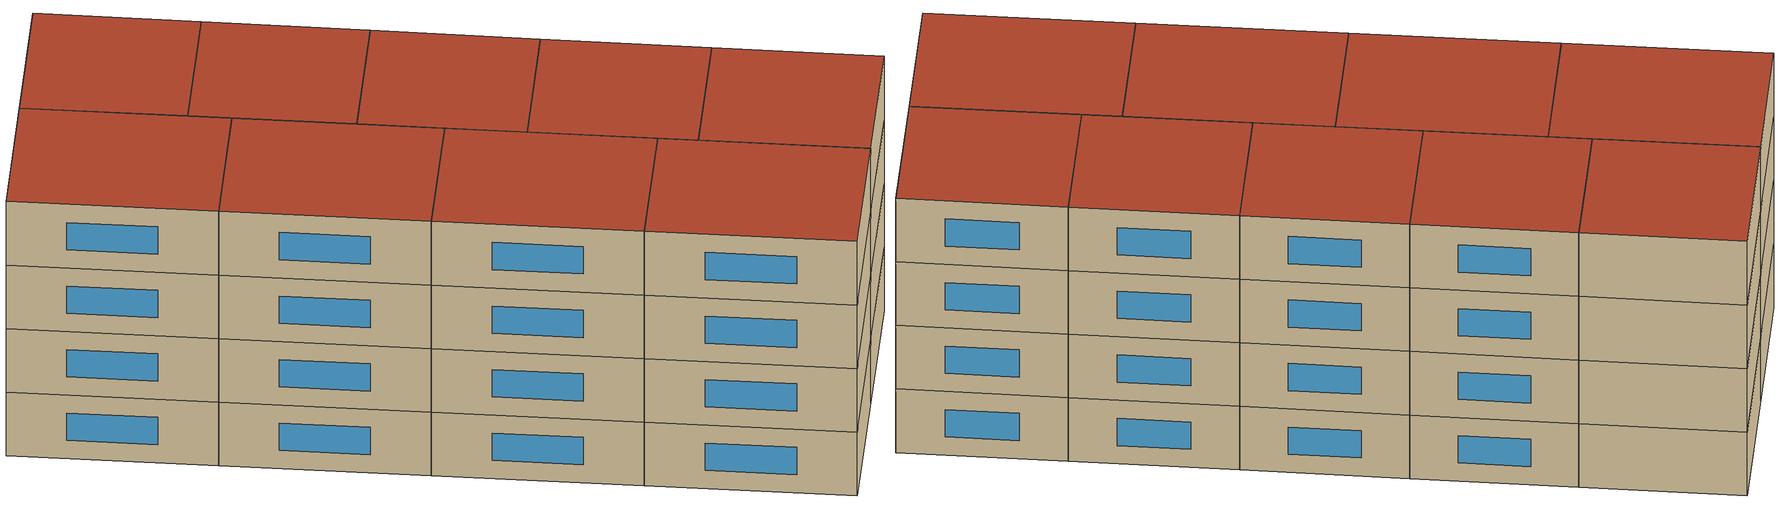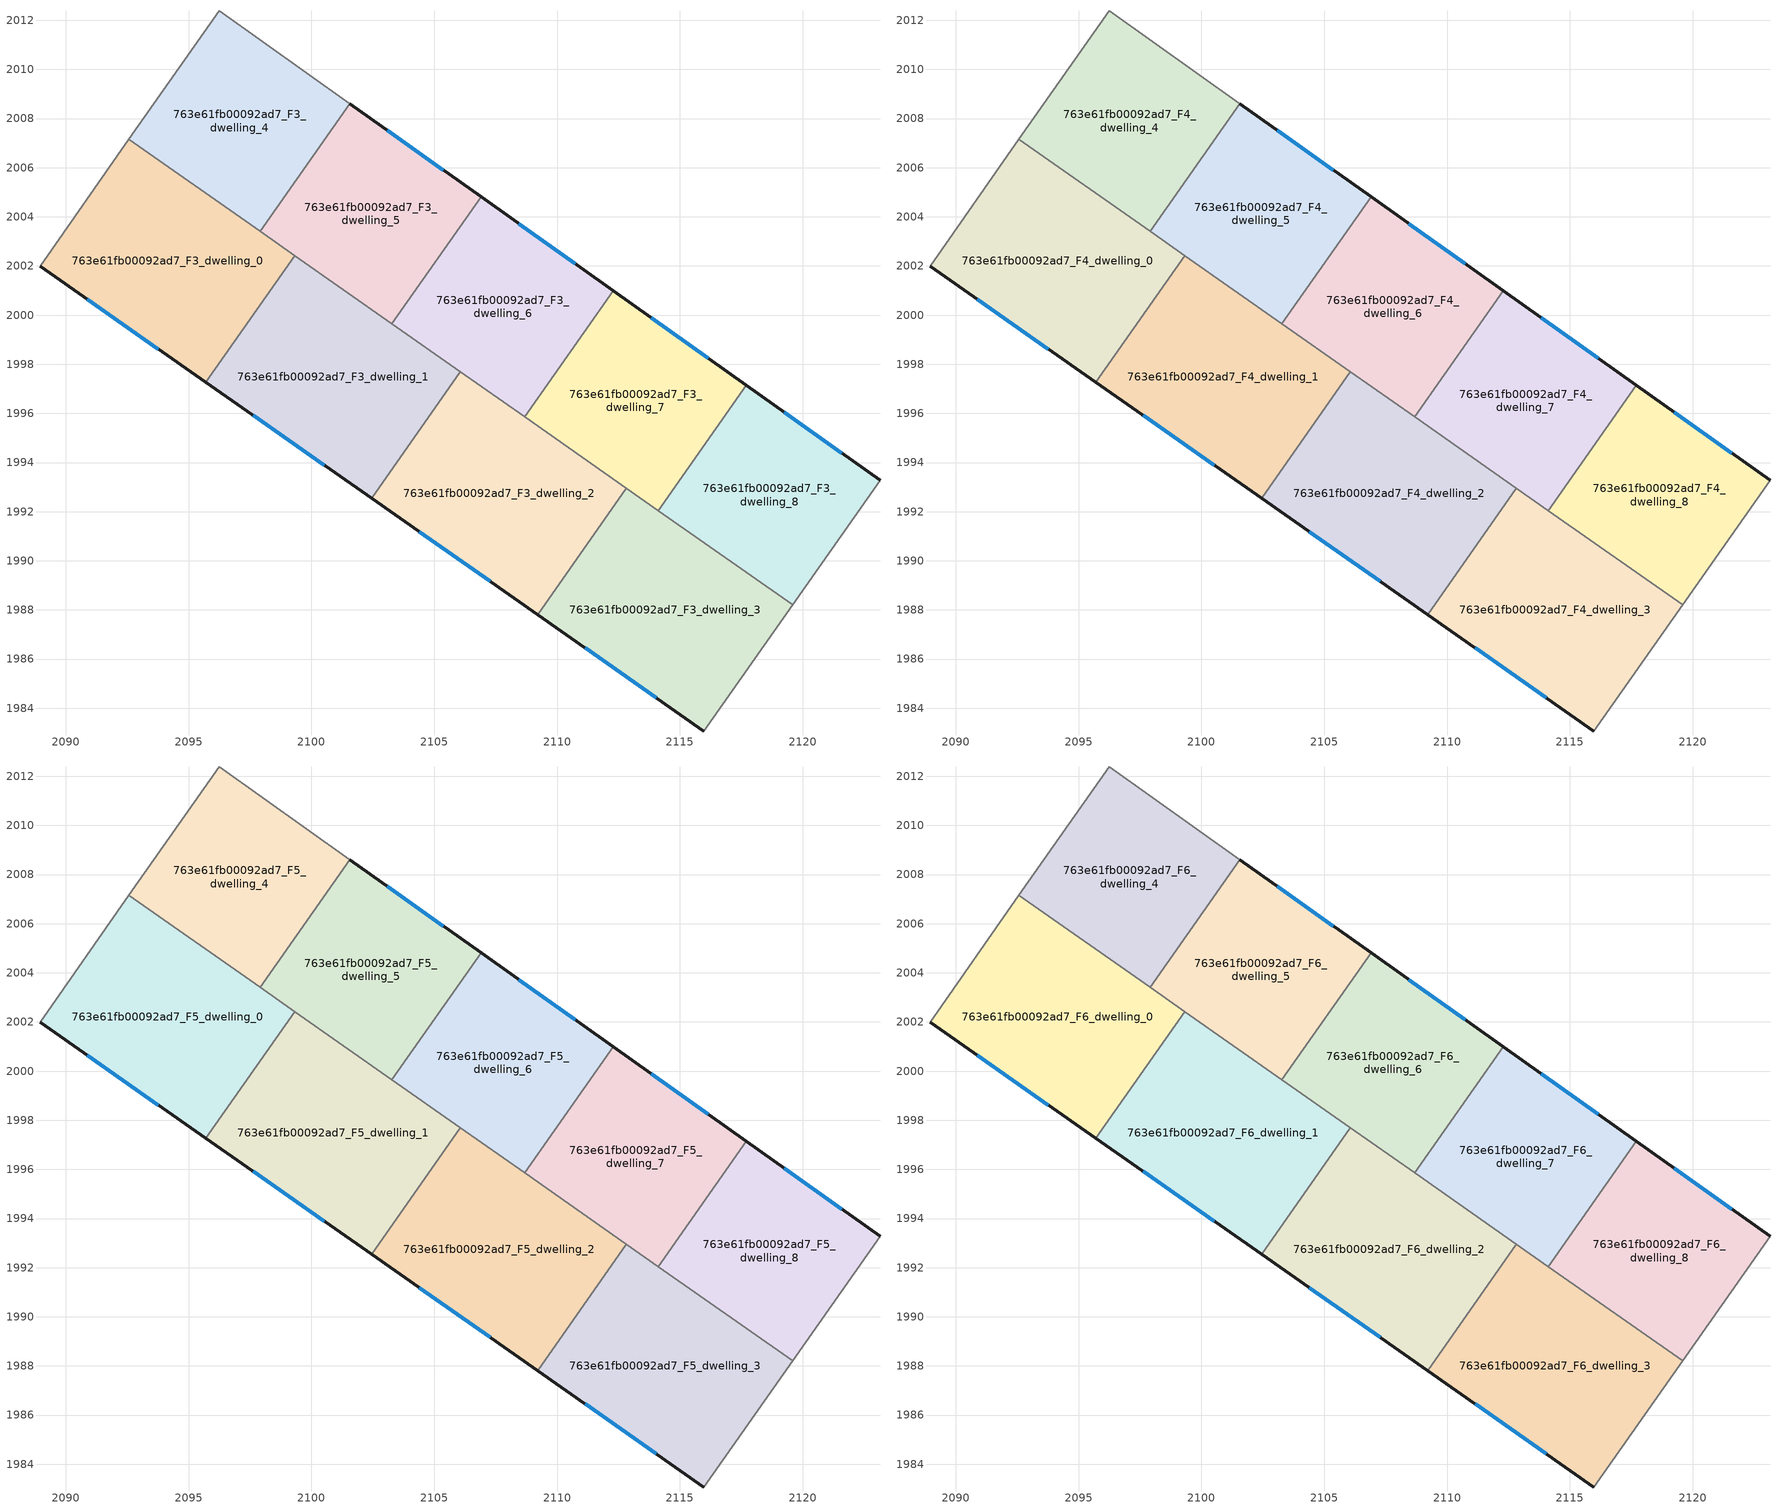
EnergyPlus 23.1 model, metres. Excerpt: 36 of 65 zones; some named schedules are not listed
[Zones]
763e61fb00092ad7_F3_dwelling_0
 floor to 763e61fb00092ad7_F2_dwelling_0 (EU_floor_Construction): 2099.32,2002.42 2095.7,1997.27 2088.96,2002 2092.58,2007.16 z9
 wall outside (EU_wall_Construction): 2088.96,2002 2095.7,1997.27 z9:12
 wall to 763e61fb00092ad7_F3_dwelling_1 (EU_wall_Construction): 2095.7,1997.27 2099.32,2002.42 z9:12
 wall adiabatic (EU_wall_Construction): 2092.58,2007.16 2088.96,2002 z9:12
 wall to 763e61fb00092ad7_F3_dwelling_4 (EU_wall_Construction): 2097.91,2003.41 2092.58,2007.16 z9:12
 wall to 763e61fb00092ad7_F3_dwelling_5 (EU_wall_Construction): 2099.32,2002.42 2097.91,2003.41 z9:12
 window (EU_Window_Construction): 2090.88,2000.65 2093.77,1998.62 z9.86:11.14
763e61fb00092ad7_F3_dwelling_1
 floor to 763e61fb00092ad7_F2_dwelling_1 (EU_floor_Construction): 2106.07,1997.69 2102.45,1992.54 2095.7,1997.27 2099.32,2002.42 z9
 wall outside (EU_wall_Construction): 2095.7,1997.27 2102.45,1992.54 z9:12
 wall to 763e61fb00092ad7_F3_dwelling_2 (EU_wall_Construction): 2102.45,1992.54 2106.07,1997.69 z9:12
 wall to 763e61fb00092ad7_F3_dwelling_5 (EU_wall_Construction): 2103.28,1999.64 2099.32,2002.42 z9:12
 wall to 763e61fb00092ad7_F3_dwelling_6 (EU_wall_Construction): 2106.07,1997.69 2103.28,1999.64 z9:12
 window (EU_Window_Construction): 2097.63,1995.92 2100.52,1993.89 z9.86:11.14
763e61fb00092ad7_F3_dwelling_2
 floor to 763e61fb00092ad7_F2_dwelling_2 (EU_floor_Construction): 2112.82,1992.95 2109.21,1987.81 2102.45,1992.54 2106.07,1997.69 z9
 wall outside (EU_wall_Construction): 2102.45,1992.54 2109.21,1987.81 z9:12
 wall to 763e61fb00092ad7_F3_dwelling_3 (EU_wall_Construction): 2109.21,1987.81 2112.82,1992.95 z9:12
 wall to 763e61fb00092ad7_F3_dwelling_7 (EU_wall_Construction): 2112.82,1992.95 2108.68,1995.86 z9:12
 wall to 763e61fb00092ad7_F3_dwelling_6 (EU_wall_Construction): 2108.68,1995.86 2106.07,1997.69 z9:12
 window (EU_Window_Construction): 2104.38,1991.19 2107.28,1989.16 z9.86:11.14
763e61fb00092ad7_F3_dwelling_3
 floor to 763e61fb00092ad7_F2_dwelling_3 (EU_floor_Construction): 2119.58,1988.21 2115.98,1983.07 2109.21,1987.81 2112.82,1992.95 z9
 wall outside (EU_wall_Construction): 2109.21,1987.81 2115.98,1983.07 z9:12
 wall adiabatic (EU_wall_Construction): 2115.98,1983.07 2119.58,1988.21 z9:12
 wall to 763e61fb00092ad7_F3_dwelling_8 (EU_wall_Construction): 2119.58,1988.21 2114.12,1992.04 z9:12
 wall to 763e61fb00092ad7_F3_dwelling_7 (EU_wall_Construction): 2114.12,1992.04 2112.82,1992.95 z9:12
 window (EU_Window_Construction): 2111.14,1986.45 2114.04,1984.42 z9.86:11.14
763e61fb00092ad7_F3_dwelling_4
 floor to 763e61fb00092ad7_F2_dwelling_4 (EU_floor_Construction): 2101.56,2008.61 2097.91,2003.41 2092.58,2007.16 2096.24,2012.38 z9
 wall to 763e61fb00092ad7_F3_dwelling_5 (EU_wall_Construction): 2097.91,2003.41 2101.56,2008.61 z9:12
 wall adiabatic (EU_wall_Construction): 2101.56,2008.61 2096.24,2012.38 2092.58,2007.16 z9:12
763e61fb00092ad7_F3_dwelling_5
 floor to 763e61fb00092ad7_F2_dwelling_5 (EU_floor_Construction): 2106.91,2004.81 2103.28,1999.64 2097.91,2003.41 2101.56,2008.61 z9
 wall outside (EU_wall_Construction): 2106.91,2004.81 2101.56,2008.61 z9:12
 wall to 763e61fb00092ad7_F3_dwelling_6 (EU_wall_Construction): 2103.28,1999.64 2106.91,2004.81 z9:12
 window (EU_Window_Construction): 2105.38,2005.9 2103.09,2007.52 z9.86:11.14
763e61fb00092ad7_F3_dwelling_6
 floor to 763e61fb00092ad7_F2_dwelling_6 (EU_floor_Construction): 2112.28,2000.99 2108.68,1995.86 2103.28,1999.64 2106.91,2004.81 z9
 wall outside (EU_wall_Construction): 2112.28,2000.99 2106.91,2004.81 z9:12
 wall to 763e61fb00092ad7_F3_dwelling_7 (EU_wall_Construction): 2108.68,1995.86 2112.28,2000.99 z9:12
 window (EU_Window_Construction): 2110.75,2002.08 2108.44,2003.72 z9.86:11.14
763e61fb00092ad7_F3_dwelling_7
 floor to 763e61fb00092ad7_F2_dwelling_7 (EU_floor_Construction): 2117.7,1997.15 2114.12,1992.04 2108.68,1995.86 2112.28,2000.99 z9
 wall outside (EU_wall_Construction): 2117.7,1997.15 2112.28,2000.99 z9:12
 wall to 763e61fb00092ad7_F3_dwelling_8 (EU_wall_Construction): 2114.12,1992.04 2117.7,1997.15 z9:12
 window (EU_Window_Construction): 2116.15,1998.24 2113.83,1999.89 z9.86:11.14
763e61fb00092ad7_F3_dwelling_8
 floor to 763e61fb00092ad7_F2_dwelling_8 (EU_floor_Construction): 2123.14,1993.28 2119.58,1988.21 2114.12,1992.04 2117.7,1997.15 z9
 wall outside (EU_wall_Construction): 2123.14,1993.28 2117.7,1997.15 z9:12
 wall adiabatic (EU_wall_Construction): 2119.58,1988.21 2123.14,1993.28 z9:12
 window (EU_Window_Construction): 2121.59,1994.38 2119.25,1996.04 z9.86:11.14
763e61fb00092ad7_F4_dwelling_0
 floor to 763e61fb00092ad7_F3_dwelling_0 (EU_floor_Construction): 2099.32,2002.42 2095.7,1997.27 2088.96,2002 2092.58,2007.16 z12
 wall outside (EU_wall_Construction): 2088.96,2002 2095.7,1997.27 z12:15
 wall to 763e61fb00092ad7_F4_dwelling_1 (EU_wall_Construction): 2095.7,1997.27 2099.32,2002.42 z12:15
 wall adiabatic (EU_wall_Construction): 2092.58,2007.16 2088.96,2002 z12:15
 wall to 763e61fb00092ad7_F4_dwelling_4 (EU_wall_Construction): 2097.91,2003.41 2092.58,2007.16 z12:15
 wall to 763e61fb00092ad7_F4_dwelling_5 (EU_wall_Construction): 2099.32,2002.42 2097.91,2003.41 z12:15
 window (EU_Window_Construction): 2090.88,2000.65 2093.77,1998.62 z12.86:14.14
763e61fb00092ad7_F4_dwelling_1
 floor to 763e61fb00092ad7_F3_dwelling_1 (EU_floor_Construction): 2106.07,1997.69 2102.45,1992.54 2095.7,1997.27 2099.32,2002.42 z12
 wall outside (EU_wall_Construction): 2095.7,1997.27 2102.45,1992.54 z12:15
 wall to 763e61fb00092ad7_F4_dwelling_2 (EU_wall_Construction): 2102.45,1992.54 2106.07,1997.69 z12:15
 wall to 763e61fb00092ad7_F4_dwelling_5 (EU_wall_Construction): 2103.28,1999.64 2099.32,2002.42 z12:15
 wall to 763e61fb00092ad7_F4_dwelling_6 (EU_wall_Construction): 2106.07,1997.69 2103.28,1999.64 z12:15
 window (EU_Window_Construction): 2097.63,1995.92 2100.52,1993.89 z12.86:14.14
763e61fb00092ad7_F4_dwelling_2
 floor to 763e61fb00092ad7_F3_dwelling_2 (EU_floor_Construction): 2112.82,1992.95 2109.21,1987.81 2102.45,1992.54 2106.07,1997.69 z12
 wall outside (EU_wall_Construction): 2102.45,1992.54 2109.21,1987.81 z12:15
 wall to 763e61fb00092ad7_F4_dwelling_3 (EU_wall_Construction): 2109.21,1987.81 2112.82,1992.95 z12:15
 wall to 763e61fb00092ad7_F4_dwelling_7 (EU_wall_Construction): 2112.82,1992.95 2108.68,1995.86 z12:15
 wall to 763e61fb00092ad7_F4_dwelling_6 (EU_wall_Construction): 2108.68,1995.86 2106.07,1997.69 z12:15
 window (EU_Window_Construction): 2104.38,1991.19 2107.28,1989.16 z12.86:14.14
763e61fb00092ad7_F4_dwelling_3
 floor to 763e61fb00092ad7_F3_dwelling_3 (EU_floor_Construction): 2119.58,1988.21 2115.98,1983.07 2109.21,1987.81 2112.82,1992.95 z12
 wall outside (EU_wall_Construction): 2109.21,1987.81 2115.98,1983.07 z12:15
 wall adiabatic (EU_wall_Construction): 2115.98,1983.07 2119.58,1988.21 z12:15
 wall to 763e61fb00092ad7_F4_dwelling_8 (EU_wall_Construction): 2119.58,1988.21 2114.12,1992.04 z12:15
 wall to 763e61fb00092ad7_F4_dwelling_7 (EU_wall_Construction): 2114.12,1992.04 2112.82,1992.95 z12:15
 window (EU_Window_Construction): 2111.14,1986.45 2114.04,1984.42 z12.86:14.14
763e61fb00092ad7_F4_dwelling_4
 floor to 763e61fb00092ad7_F3_dwelling_4 (EU_floor_Construction): 2101.56,2008.61 2097.91,2003.41 2092.58,2007.16 2096.24,2012.38 z12
 wall to 763e61fb00092ad7_F4_dwelling_5 (EU_wall_Construction): 2097.91,2003.41 2101.56,2008.61 z12:15
 wall adiabatic (EU_wall_Construction): 2101.56,2008.61 2096.24,2012.38 2092.58,2007.16 z12:15
763e61fb00092ad7_F4_dwelling_5
 floor to 763e61fb00092ad7_F3_dwelling_5 (EU_floor_Construction): 2106.91,2004.81 2103.28,1999.64 2097.91,2003.41 2101.56,2008.61 z12
 wall outside (EU_wall_Construction): 2106.91,2004.81 2101.56,2008.61 z12:15
 wall to 763e61fb00092ad7_F4_dwelling_6 (EU_wall_Construction): 2103.28,1999.64 2106.91,2004.81 z12:15
 window (EU_Window_Construction): 2105.38,2005.9 2103.09,2007.52 z12.86:14.14
763e61fb00092ad7_F4_dwelling_6
 floor to 763e61fb00092ad7_F3_dwelling_6 (EU_floor_Construction): 2112.28,2000.99 2108.68,1995.86 2103.28,1999.64 2106.91,2004.81 z12
 wall outside (EU_wall_Construction): 2112.28,2000.99 2106.91,2004.81 z12:15
 wall to 763e61fb00092ad7_F4_dwelling_7 (EU_wall_Construction): 2108.68,1995.86 2112.28,2000.99 z12:15
 window (EU_Window_Construction): 2110.75,2002.08 2108.44,2003.72 z12.86:14.14
763e61fb00092ad7_F4_dwelling_7
 floor to 763e61fb00092ad7_F3_dwelling_7 (EU_floor_Construction): 2117.7,1997.15 2114.12,1992.04 2108.68,1995.86 2112.28,2000.99 z12
 wall outside (EU_wall_Construction): 2117.7,1997.15 2112.28,2000.99 z12:15
 wall to 763e61fb00092ad7_F4_dwelling_8 (EU_wall_Construction): 2114.12,1992.04 2117.7,1997.15 z12:15
 window (EU_Window_Construction): 2116.15,1998.24 2113.83,1999.89 z12.86:14.14
763e61fb00092ad7_F4_dwelling_8
 floor to 763e61fb00092ad7_F3_dwelling_8 (EU_floor_Construction): 2123.14,1993.28 2119.58,1988.21 2114.12,1992.04 2117.7,1997.15 z12
 wall outside (EU_wall_Construction): 2123.14,1993.28 2117.7,1997.15 z12:15
 wall adiabatic (EU_wall_Construction): 2119.58,1988.21 2123.14,1993.28 z12:15
 window (EU_Window_Construction): 2121.59,1994.38 2119.25,1996.04 z12.86:14.14
763e61fb00092ad7_F5_dwelling_0
 floor to 763e61fb00092ad7_F4_dwelling_0 (EU_floor_Construction): 2099.32,2002.42 2095.7,1997.27 2088.96,2002 2092.58,2007.16 z15
 wall outside (EU_wall_Construction): 2088.96,2002 2095.7,1997.27 z15:18
 wall to 763e61fb00092ad7_F5_dwelling_1 (EU_wall_Construction): 2095.7,1997.27 2099.32,2002.42 z15:18
 wall adiabatic (EU_wall_Construction): 2092.58,2007.16 2088.96,2002 z15:18
 wall to 763e61fb00092ad7_F5_dwelling_4 (EU_wall_Construction): 2097.91,2003.41 2092.58,2007.16 z15:18
 wall to 763e61fb00092ad7_F5_dwelling_5 (EU_wall_Construction): 2099.32,2002.42 2097.91,2003.41 z15:18
 window (EU_Window_Construction): 2090.88,2000.65 2093.77,1998.62 z15.86:17.14
763e61fb00092ad7_F5_dwelling_1
 floor to 763e61fb00092ad7_F4_dwelling_1 (EU_floor_Construction): 2106.07,1997.69 2102.45,1992.54 2095.7,1997.27 2099.32,2002.42 z15
 wall outside (EU_wall_Construction): 2095.7,1997.27 2102.45,1992.54 z15:18
 wall to 763e61fb00092ad7_F5_dwelling_2 (EU_wall_Construction): 2102.45,1992.54 2106.07,1997.69 z15:18
 wall to 763e61fb00092ad7_F5_dwelling_5 (EU_wall_Construction): 2103.28,1999.64 2099.32,2002.42 z15:18
 wall to 763e61fb00092ad7_F5_dwelling_6 (EU_wall_Construction): 2106.07,1997.69 2103.28,1999.64 z15:18
 window (EU_Window_Construction): 2097.63,1995.92 2100.52,1993.89 z15.86:17.14
763e61fb00092ad7_F5_dwelling_2
 floor to 763e61fb00092ad7_F4_dwelling_2 (EU_floor_Construction): 2112.82,1992.95 2109.21,1987.81 2102.45,1992.54 2106.07,1997.69 z15
 wall outside (EU_wall_Construction): 2102.45,1992.54 2109.21,1987.81 z15:18
 wall to 763e61fb00092ad7_F5_dwelling_3 (EU_wall_Construction): 2109.21,1987.81 2112.82,1992.95 z15:18
 wall to 763e61fb00092ad7_F5_dwelling_7 (EU_wall_Construction): 2112.82,1992.95 2108.68,1995.86 z15:18
 wall to 763e61fb00092ad7_F5_dwelling_6 (EU_wall_Construction): 2108.68,1995.86 2106.07,1997.69 z15:18
 window (EU_Window_Construction): 2104.38,1991.19 2107.28,1989.16 z15.86:17.14
763e61fb00092ad7_F5_dwelling_3
 floor to 763e61fb00092ad7_F4_dwelling_3 (EU_floor_Construction): 2119.58,1988.21 2115.98,1983.07 2109.21,1987.81 2112.82,1992.95 z15
 wall outside (EU_wall_Construction): 2109.21,1987.81 2115.98,1983.07 z15:18
 wall adiabatic (EU_wall_Construction): 2115.98,1983.07 2119.58,1988.21 z15:18
 wall to 763e61fb00092ad7_F5_dwelling_8 (EU_wall_Construction): 2119.58,1988.21 2114.12,1992.04 z15:18
 wall to 763e61fb00092ad7_F5_dwelling_7 (EU_wall_Construction): 2114.12,1992.04 2112.82,1992.95 z15:18
 window (EU_Window_Construction): 2111.14,1986.45 2114.04,1984.42 z15.86:17.14
763e61fb00092ad7_F5_dwelling_4
 floor to 763e61fb00092ad7_F4_dwelling_4 (EU_floor_Construction): 2101.56,2008.61 2097.91,2003.41 2092.58,2007.16 2096.24,2012.38 z15
 wall to 763e61fb00092ad7_F5_dwelling_5 (EU_wall_Construction): 2097.91,2003.41 2101.56,2008.61 z15:18
 wall adiabatic (EU_wall_Construction): 2101.56,2008.61 2096.24,2012.38 2092.58,2007.16 z15:18
763e61fb00092ad7_F5_dwelling_5
 floor to 763e61fb00092ad7_F4_dwelling_5 (EU_floor_Construction): 2106.91,2004.81 2103.28,1999.64 2097.91,2003.41 2101.56,2008.61 z15
 wall outside (EU_wall_Construction): 2106.91,2004.81 2101.56,2008.61 z15:18
 wall to 763e61fb00092ad7_F5_dwelling_6 (EU_wall_Construction): 2103.28,1999.64 2106.91,2004.81 z15:18
 window (EU_Window_Construction): 2105.38,2005.9 2103.09,2007.52 z15.86:17.14
763e61fb00092ad7_F5_dwelling_6
 floor to 763e61fb00092ad7_F4_dwelling_6 (EU_floor_Construction): 2112.28,2000.99 2108.68,1995.86 2103.28,1999.64 2106.91,2004.81 z15
 wall outside (EU_wall_Construction): 2112.28,2000.99 2106.91,2004.81 z15:18
 wall to 763e61fb00092ad7_F5_dwelling_7 (EU_wall_Construction): 2108.68,1995.86 2112.28,2000.99 z15:18
 window (EU_Window_Construction): 2110.75,2002.08 2108.44,2003.72 z15.86:17.14
763e61fb00092ad7_F5_dwelling_7
 floor to 763e61fb00092ad7_F4_dwelling_7 (EU_floor_Construction): 2117.7,1997.15 2114.12,1992.04 2108.68,1995.86 2112.28,2000.99 z15
 wall outside (EU_wall_Construction): 2117.7,1997.15 2112.28,2000.99 z15:18
 wall to 763e61fb00092ad7_F5_dwelling_8 (EU_wall_Construction): 2114.12,1992.04 2117.7,1997.15 z15:18
 window (EU_Window_Construction): 2116.15,1998.24 2113.83,1999.89 z15.86:17.14
763e61fb00092ad7_F5_dwelling_8
 floor to 763e61fb00092ad7_F4_dwelling_8 (EU_floor_Construction): 2123.14,1993.28 2119.58,1988.21 2114.12,1992.04 2117.7,1997.15 z15
 wall outside (EU_wall_Construction): 2123.14,1993.28 2117.7,1997.15 z15:18
 wall adiabatic (EU_wall_Construction): 2119.58,1988.21 2123.14,1993.28 z15:18
 window (EU_Window_Construction): 2121.59,1994.38 2119.25,1996.04 z15.86:17.14
763e61fb00092ad7_F6_dwelling_0
 floor to 763e61fb00092ad7_F5_dwelling_0 (EU_floor_Construction): 2099.32,2002.42 2095.7,1997.27 2088.96,2002 2092.58,2007.16 z18
 wall outside (EU_wall_Construction): 2088.96,2002 2095.7,1997.27 z18:21
 wall to 763e61fb00092ad7_F6_dwelling_1 (EU_wall_Construction): 2095.7,1997.27 2099.32,2002.42 z18:21
 wall adiabatic (EU_wall_Construction): 2092.58,2007.16 2088.96,2002 z18:21
 wall to 763e61fb00092ad7_F6_dwelling_4 (EU_wall_Construction): 2097.91,2003.41 2092.58,2007.16 z18:21
 wall to 763e61fb00092ad7_F6_dwelling_5 (EU_wall_Construction): 2099.32,2002.42 2097.91,2003.41 z18:21
 window (EU_Window_Construction): 2090.88,2000.65 2093.77,1998.62 z18.86:20.14
 roof outside (EU_roof_Construction): 2095.7,1997.27 2099.32,2002.42 2092.58,2007.16 2088.96,2002 z21
763e61fb00092ad7_F6_dwelling_1
 floor to 763e61fb00092ad7_F5_dwelling_1 (EU_floor_Construction): 2106.07,1997.69 2102.45,1992.54 2095.7,1997.27 2099.32,2002.42 z18
 wall outside (EU_wall_Construction): 2095.7,1997.27 2102.45,1992.54 z18:21
 wall to 763e61fb00092ad7_F6_dwelling_2 (EU_wall_Construction): 2102.45,1992.54 2106.07,1997.69 z18:21
 wall to 763e61fb00092ad7_F6_dwelling_5 (EU_wall_Construction): 2103.28,1999.64 2099.32,2002.42 z18:21
 wall to 763e61fb00092ad7_F6_dwelling_6 (EU_wall_Construction): 2106.07,1997.69 2103.28,1999.64 z18:21
 window (EU_Window_Construction): 2097.63,1995.92 2100.52,1993.89 z18.86:20.14
 roof outside (EU_roof_Construction): 2102.45,1992.54 2106.07,1997.69 2099.32,2002.42 2095.7,1997.27 z21
763e61fb00092ad7_F6_dwelling_2
 floor to 763e61fb00092ad7_F5_dwelling_2 (EU_floor_Construction): 2112.82,1992.95 2109.21,1987.81 2102.45,1992.54 2106.07,1997.69 z18
 wall outside (EU_wall_Construction): 2102.45,1992.54 2109.21,1987.81 z18:21
 wall to 763e61fb00092ad7_F6_dwelling_3 (EU_wall_Construction): 2109.21,1987.81 2112.82,1992.95 z18:21
 wall to 763e61fb00092ad7_F6_dwelling_7 (EU_wall_Construction): 2112.82,1992.95 2108.68,1995.86 z18:21
 wall to 763e61fb00092ad7_F6_dwelling_6 (EU_wall_Construction): 2108.68,1995.86 2106.07,1997.69 z18:21
 window (EU_Window_Construction): 2104.38,1991.19 2107.28,1989.16 z18.86:20.14
 roof outside (EU_roof_Construction): 2109.21,1987.81 2112.82,1992.95 2106.07,1997.69 2102.45,1992.54 z21
763e61fb00092ad7_F6_dwelling_3
 floor to 763e61fb00092ad7_F5_dwelling_3 (EU_floor_Construction): 2119.58,1988.21 2115.98,1983.07 2109.21,1987.81 2112.82,1992.95 z18
 wall outside (EU_wall_Construction): 2109.21,1987.81 2115.98,1983.07 z18:21
 wall adiabatic (EU_wall_Construction): 2115.98,1983.07 2119.58,1988.21 z18:21
 wall to 763e61fb00092ad7_F6_dwelling_8 (EU_wall_Construction): 2119.58,1988.21 2114.12,1992.04 z18:21
 wall to 763e61fb00092ad7_F6_dwelling_7 (EU_wall_Construction): 2114.12,1992.04 2112.82,1992.95 z18:21
 window (EU_Window_Construction): 2111.14,1986.45 2114.04,1984.42 z18.86:20.14
 roof outside (EU_roof_Construction): 2115.98,1983.07 2119.58,1988.21 2112.82,1992.95 2109.21,1987.81 z21
763e61fb00092ad7_F6_dwelling_4
 floor to 763e61fb00092ad7_F5_dwelling_4 (EU_floor_Construction): 2101.56,2008.61 2097.91,2003.41 2092.58,2007.16 2096.24,2012.38 z18
 wall to 763e61fb00092ad7_F6_dwelling_5 (EU_wall_Construction): 2097.91,2003.41 2101.56,2008.61 z18:21
 wall adiabatic (EU_wall_Construction): 2101.56,2008.61 2096.24,2012.38 2092.58,2007.16 z18:21
 roof outside (EU_roof_Construction): 2097.91,2003.41 2101.56,2008.61 2096.24,2012.38 2092.58,2007.16 z21
763e61fb00092ad7_F6_dwelling_5
 floor to 763e61fb00092ad7_F5_dwelling_5 (EU_floor_Construction): 2106.91,2004.81 2103.28,1999.64 2097.91,2003.41 2101.56,2008.61 z18
 wall outside (EU_wall_Construction): 2106.91,2004.81 2101.56,2008.61 z18:21
 wall to 763e61fb00092ad7_F6_dwelling_6 (EU_wall_Construction): 2103.28,1999.64 2106.91,2004.81 z18:21
 window (EU_Window_Construction): 2105.38,2005.9 2103.09,2007.52 z18.86:20.14
 roof outside (EU_roof_Construction): 2103.28,1999.64 2106.91,2004.81 2101.56,2008.61 2097.91,2003.41 z21
763e61fb00092ad7_F6_dwelling_6
 floor to 763e61fb00092ad7_F5_dwelling_6 (EU_floor_Construction): 2112.28,2000.99 2108.68,1995.86 2103.28,1999.64 2106.91,2004.81 z18
 wall outside (EU_wall_Construction): 2112.28,2000.99 2106.91,2004.81 z18:21
 wall to 763e61fb00092ad7_F6_dwelling_7 (EU_wall_Construction): 2108.68,1995.86 2112.28,2000.99 z18:21
 window (EU_Window_Construction): 2110.75,2002.08 2108.44,2003.72 z18.86:20.14
 roof outside (EU_roof_Construction): 2108.68,1995.86 2112.28,2000.99 2106.91,2004.81 2103.28,1999.64 z21
763e61fb00092ad7_F6_dwelling_7
 floor to 763e61fb00092ad7_F5_dwelling_7 (EU_floor_Construction): 2117.7,1997.15 2114.12,1992.04 2108.68,1995.86 2112.28,2000.99 z18
 wall outside (EU_wall_Construction): 2117.7,1997.15 2112.28,2000.99 z18:21
 wall to 763e61fb00092ad7_F6_dwelling_8 (EU_wall_Construction): 2114.12,1992.04 2117.7,1997.15 z18:21
 window (EU_Window_Construction): 2116.15,1998.24 2113.83,1999.89 z18.86:20.14
 roof outside (EU_roof_Construction): 2114.12,1992.04 2117.7,1997.15 2112.28,2000.99 2108.68,1995.86 z21
763e61fb00092ad7_F6_dwelling_8
 floor to 763e61fb00092ad7_F5_dwelling_8 (EU_floor_Construction): 2123.14,1993.28 2119.58,1988.21 2114.12,1992.04 2117.7,1997.15 z18
 wall outside (EU_wall_Construction): 2123.14,1993.28 2117.7,1997.15 z18:21
 wall adiabatic (EU_wall_Construction): 2119.58,1988.21 2123.14,1993.28 z18:21
 window (EU_Window_Construction): 2121.59,1994.38 2119.25,1996.04 z18.86:20.14
 roof outside (EU_roof_Construction): 2119.58,1988.21 2123.14,1993.28 2117.7,1997.15 2114.12,1992.04 z21
[Building]
EU S2 Campaign: North Axis=0; Terrain=City; Solar Distribution=FullExterior
[Site:Location]
Helsinki-Vantaa.AP: Latitude=60.317; Longitude=24.963; Time Zone=2; Elevation=54.6
[SizingPeriod:WeatherFileDays]
AnnualSizingPeriod: Begin Month=1; Begin Day of Month=1; End Month=12; End Day of Month=31; Day of Week for Start Day=Monday; Use Weather File Daylight Saving Period=No; Use Weather File Rain and Snow Indicators=No
[MATERIAL]
EU_InternalMass_Material: Roughness=MediumRough; Thickness=0.1; Conductivity=1; Density=1800; Specific Heat=900; Thermal Absorptance=0.9; Solar Absorptance=0.7; Visible Absorptance=0.7
[MATERIAL:NOMASS] Roughness=MediumRough; Thermal Absorptance=0.9; Solar Absorptance=0.7; Visible Absorptance=0.7
Name | Thermal Resistance
EU_wall_NoMass | 1.10183
EU_roof_NoMass; EU_floor_NoMass | 1.70606
[WINDOWMATERIAL:SIMPLEGLAZINGSYSTEM]
EU_Window_SimpleGlazing: UFactor=3.11035; Solar Heat Gain Coefficient=0.8; Visible Transmittance=0.8
[CONSTRUCTION]
EU_wall_Construction: EU_wall_NoMass
EU_roof_Construction: EU_roof_NoMass
EU_floor_Construction: EU_floor_NoMass
EU_Window_Construction: EU_Window_SimpleGlazing
EU_InternalMass_Construction: EU_InternalMass_Material
[ZONE] Type=1; Multiplier=1; Ceiling Height=autocalculate; Floor Area=autocalculate; Part of Total Floor Area=Yes
Name | Volume
763e61fb00092ad7_F3_dwelling_0; 763e61fb00092ad7_F4_dwelling_0; 763e61fb00092ad7_F5_dwelling_0; 763e61fb00092ad7_F6_dwelling_0 | 155.659
763e61fb00092ad7_F3_dwelling_1; 763e61fb00092ad7_F4_dwelling_1; 763e61fb00092ad7_F5_dwelling_1; 763e61fb00092ad7_F6_dwelling_1 | 155.667
763e61fb00092ad7_F3_dwelling_2; 763e61fb00092ad7_F4_dwelling_2; 763e61fb00092ad7_F5_dwelling_2; 763e61fb00092ad7_F6_dwelling_2 | 155.651
763e61fb00092ad7_F3_dwelling_3; 763e61fb00092ad7_F4_dwelling_3; 763e61fb00092ad7_F5_dwelling_3; 763e61fb00092ad7_F6_dwelling_3 | 155.654
763e61fb00092ad7_F3_dwelling_4; 763e61fb00092ad7_F4_dwelling_4; 763e61fb00092ad7_F5_dwelling_4; 763e61fb00092ad7_F6_dwelling_4 | 124.53
763e61fb00092ad7_F3_dwelling_5; 763e61fb00092ad7_F4_dwelling_5; 763e61fb00092ad7_F5_dwelling_5; 763e61fb00092ad7_F6_dwelling_5 | 124.536
763e61fb00092ad7_F3_dwelling_6; 763e61fb00092ad7_F4_dwelling_6; 763e61fb00092ad7_F5_dwelling_6; 763e61fb00092ad7_F6_dwelling_6 | 124.533
763e61fb00092ad7_F3_dwelling_7; 763e61fb00092ad7_F4_dwelling_7; 763e61fb00092ad7_F5_dwelling_7; 763e61fb00092ad7_F6_dwelling_7 | 124.545
763e61fb00092ad7_F3_dwelling_8; 763e61fb00092ad7_F4_dwelling_8; 763e61fb00092ad7_F5_dwelling_8; 763e61fb00092ad7_F6_dwelling_8 | 124.537
[INTERNALMASS] Construction=EU_InternalMass_Construction
Name | Zone or ZoneList | Surface Area
763e61fb00092ad7_F3_dwelling_0_EU_InternalMass | 763e61fb00092ad7_F3_dwelling_0 | 51.8861
763e61fb00092ad7_F3_dwelling_1_EU_InternalMass | 763e61fb00092ad7_F3_dwelling_1 | 51.8889
763e61fb00092ad7_F3_dwelling_2_EU_InternalMass | 763e61fb00092ad7_F3_dwelling_2 | 51.8836
763e61fb00092ad7_F3_dwelling_3_EU_InternalMass | 763e61fb00092ad7_F3_dwelling_3 | 51.8844
763e61fb00092ad7_F3_dwelling_4_EU_InternalMass | 763e61fb00092ad7_F3_dwelling_4 | 41.5103
763e61fb00092ad7_F3_dwelling_5_EU_InternalMass | 763e61fb00092ad7_F3_dwelling_5 | 41.5119
763e61fb00092ad7_F3_dwelling_6_EU_InternalMass | 763e61fb00092ad7_F3_dwelling_6 | 41.5113
763e61fb00092ad7_F3_dwelling_7_EU_InternalMass | 763e61fb00092ad7_F3_dwelling_7 | 41.515
763e61fb00092ad7_F3_dwelling_8_EU_InternalMass | 763e61fb00092ad7_F3_dwelling_8 | 41.5123
763e61fb00092ad7_F4_dwelling_0_EU_InternalMass | 763e61fb00092ad7_F4_dwelling_0 | 51.8861
763e61fb00092ad7_F4_dwelling_1_EU_InternalMass | 763e61fb00092ad7_F4_dwelling_1 | 51.8889
763e61fb00092ad7_F4_dwelling_2_EU_InternalMass | 763e61fb00092ad7_F4_dwelling_2 | 51.8836
763e61fb00092ad7_F4_dwelling_3_EU_InternalMass | 763e61fb00092ad7_F4_dwelling_3 | 51.8844
763e61fb00092ad7_F4_dwelling_4_EU_InternalMass | 763e61fb00092ad7_F4_dwelling_4 | 41.5103
763e61fb00092ad7_F4_dwelling_5_EU_InternalMass | 763e61fb00092ad7_F4_dwelling_5 | 41.5119
763e61fb00092ad7_F4_dwelling_6_EU_InternalMass | 763e61fb00092ad7_F4_dwelling_6 | 41.5113
763e61fb00092ad7_F4_dwelling_7_EU_InternalMass | 763e61fb00092ad7_F4_dwelling_7 | 41.515
763e61fb00092ad7_F4_dwelling_8_EU_InternalMass | 763e61fb00092ad7_F4_dwelling_8 | 41.5123
763e61fb00092ad7_F5_dwelling_0_EU_InternalMass | 763e61fb00092ad7_F5_dwelling_0 | 51.8861
763e61fb00092ad7_F5_dwelling_1_EU_InternalMass | 763e61fb00092ad7_F5_dwelling_1 | 51.8889
763e61fb00092ad7_F5_dwelling_2_EU_InternalMass | 763e61fb00092ad7_F5_dwelling_2 | 51.8836
763e61fb00092ad7_F5_dwelling_3_EU_InternalMass | 763e61fb00092ad7_F5_dwelling_3 | 51.8844
763e61fb00092ad7_F5_dwelling_4_EU_InternalMass | 763e61fb00092ad7_F5_dwelling_4 | 41.5103
763e61fb00092ad7_F5_dwelling_5_EU_InternalMass | 763e61fb00092ad7_F5_dwelling_5 | 41.5119
763e61fb00092ad7_F5_dwelling_6_EU_InternalMass | 763e61fb00092ad7_F5_dwelling_6 | 41.5113
763e61fb00092ad7_F5_dwelling_7_EU_InternalMass | 763e61fb00092ad7_F5_dwelling_7 | 41.515
763e61fb00092ad7_F5_dwelling_8_EU_InternalMass | 763e61fb00092ad7_F5_dwelling_8 | 41.5123
763e61fb00092ad7_F6_dwelling_0_EU_InternalMass | 763e61fb00092ad7_F6_dwelling_0 | 51.8861
763e61fb00092ad7_F6_dwelling_1_EU_InternalMass | 763e61fb00092ad7_F6_dwelling_1 | 51.8889
763e61fb00092ad7_F6_dwelling_2_EU_InternalMass | 763e61fb00092ad7_F6_dwelling_2 | 51.8836
763e61fb00092ad7_F6_dwelling_3_EU_InternalMass | 763e61fb00092ad7_F6_dwelling_3 | 51.8844
763e61fb00092ad7_F6_dwelling_4_EU_InternalMass | 763e61fb00092ad7_F6_dwelling_4 | 41.5103
763e61fb00092ad7_F6_dwelling_5_EU_InternalMass | 763e61fb00092ad7_F6_dwelling_5 | 41.5119
763e61fb00092ad7_F6_dwelling_6_EU_InternalMass | 763e61fb00092ad7_F6_dwelling_6 | 41.5113
763e61fb00092ad7_F6_dwelling_7_EU_InternalMass | 763e61fb00092ad7_F6_dwelling_7 | 41.515
763e61fb00092ad7_F6_dwelling_8_EU_InternalMass | 763e61fb00092ad7_F6_dwelling_8 | 41.5123
[OTHEREQUIPMENT] Fuel Type=Electricity; Design Level Calculation Method=Watts/Area; Power per Zone Floor Area=1; Fraction Latent=0; Fraction Radiant=0; Fraction Lost=0; Carbon Dioxide Generation Rate=0; EndUse Subcategory=EU_Step8_InternalGains
Name | Zone or ZoneList or Space or SpaceList | Schedule
EU_Step8_InternalGain_763e61fb00092ad7_F3_dwelling_0_f000 | 763e61fb00092ad7_F3_dwelling_0 | EU_Step8_GainSchedule_763e61fb00092ad7_F3_dwelling_0_f000
EU_Step8_InternalGain_763e61fb00092ad7_F3_dwelling_1_f000 | 763e61fb00092ad7_F3_dwelling_1 | EU_Step8_GainSchedule_763e61fb00092ad7_F3_dwelling_1_f000
EU_Step8_InternalGain_763e61fb00092ad7_F3_dwelling_2_f000 | 763e61fb00092ad7_F3_dwelling_2 | EU_Step8_GainSchedule_763e61fb00092ad7_F3_dwelling_2_f000
EU_Step8_InternalGain_763e61fb00092ad7_F3_dwelling_3_f000 | 763e61fb00092ad7_F3_dwelling_3 | EU_Step8_GainSchedule_763e61fb00092ad7_F3_dwelling_3_f000
EU_Step8_InternalGain_763e61fb00092ad7_F3_dwelling_4_f000 | 763e61fb00092ad7_F3_dwelling_4 | EU_Step8_GainSchedule_763e61fb00092ad7_F3_dwelling_4_f000
EU_Step8_InternalGain_763e61fb00092ad7_F3_dwelling_5_f000 | 763e61fb00092ad7_F3_dwelling_5 | EU_Step8_GainSchedule_763e61fb00092ad7_F3_dwelling_5_f000
EU_Step8_InternalGain_763e61fb00092ad7_F3_dwelling_6_f000 | 763e61fb00092ad7_F3_dwelling_6 | EU_Step8_GainSchedule_763e61fb00092ad7_F3_dwelling_6_f000
EU_Step8_InternalGain_763e61fb00092ad7_F3_dwelling_7_f000 | 763e61fb00092ad7_F3_dwelling_7 | EU_Step8_GainSchedule_763e61fb00092ad7_F3_dwelling_7_f000
EU_Step8_InternalGain_763e61fb00092ad7_F3_dwelling_8_f000 | 763e61fb00092ad7_F3_dwelling_8 | EU_Step8_GainSchedule_763e61fb00092ad7_F3_dwelling_8_f000
EU_Step8_InternalGain_763e61fb00092ad7_F4_dwelling_0_f000 | 763e61fb00092ad7_F4_dwelling_0 | EU_Step8_GainSchedule_763e61fb00092ad7_F4_dwelling_0_f000
EU_Step8_InternalGain_763e61fb00092ad7_F4_dwelling_1_f000 | 763e61fb00092ad7_F4_dwelling_1 | EU_Step8_GainSchedule_763e61fb00092ad7_F4_dwelling_1_f000
EU_Step8_InternalGain_763e61fb00092ad7_F4_dwelling_2_f000 | 763e61fb00092ad7_F4_dwelling_2 | EU_Step8_GainSchedule_763e61fb00092ad7_F4_dwelling_2_f000
EU_Step8_InternalGain_763e61fb00092ad7_F4_dwelling_3_f000 | 763e61fb00092ad7_F4_dwelling_3 | EU_Step8_GainSchedule_763e61fb00092ad7_F4_dwelling_3_f000
EU_Step8_InternalGain_763e61fb00092ad7_F4_dwelling_4_f000 | 763e61fb00092ad7_F4_dwelling_4 | EU_Step8_GainSchedule_763e61fb00092ad7_F4_dwelling_4_f000
EU_Step8_InternalGain_763e61fb00092ad7_F4_dwelling_5_f000 | 763e61fb00092ad7_F4_dwelling_5 | EU_Step8_GainSchedule_763e61fb00092ad7_F4_dwelling_5_f000
EU_Step8_InternalGain_763e61fb00092ad7_F4_dwelling_6_f000 | 763e61fb00092ad7_F4_dwelling_6 | EU_Step8_GainSchedule_763e61fb00092ad7_F4_dwelling_6_f000
EU_Step8_InternalGain_763e61fb00092ad7_F4_dwelling_7_f000 | 763e61fb00092ad7_F4_dwelling_7 | EU_Step8_GainSchedule_763e61fb00092ad7_F4_dwelling_7_f000
EU_Step8_InternalGain_763e61fb00092ad7_F4_dwelling_8_f000 | 763e61fb00092ad7_F4_dwelling_8 | EU_Step8_GainSchedule_763e61fb00092ad7_F4_dwelling_8_f000
EU_Step8_InternalGain_763e61fb00092ad7_F5_dwelling_0_f000 | 763e61fb00092ad7_F5_dwelling_0 | EU_Step8_GainSchedule_763e61fb00092ad7_F5_dwelling_0_f000
EU_Step8_InternalGain_763e61fb00092ad7_F5_dwelling_1_f000 | 763e61fb00092ad7_F5_dwelling_1 | EU_Step8_GainSchedule_763e61fb00092ad7_F5_dwelling_1_f000
EU_Step8_InternalGain_763e61fb00092ad7_F5_dwelling_2_f000 | 763e61fb00092ad7_F5_dwelling_2 | EU_Step8_GainSchedule_763e61fb00092ad7_F5_dwelling_2_f000
EU_Step8_InternalGain_763e61fb00092ad7_F5_dwelling_3_f000 | 763e61fb00092ad7_F5_dwelling_3 | EU_Step8_GainSchedule_763e61fb00092ad7_F5_dwelling_3_f000
EU_Step8_InternalGain_763e61fb00092ad7_F5_dwelling_4_f000 | 763e61fb00092ad7_F5_dwelling_4 | EU_Step8_GainSchedule_763e61fb00092ad7_F5_dwelling_4_f000
EU_Step8_InternalGain_763e61fb00092ad7_F5_dwelling_5_f000 | 763e61fb00092ad7_F5_dwelling_5 | EU_Step8_GainSchedule_763e61fb00092ad7_F5_dwelling_5_f000
EU_Step8_InternalGain_763e61fb00092ad7_F5_dwelling_6_f000 | 763e61fb00092ad7_F5_dwelling_6 | EU_Step8_GainSchedule_763e61fb00092ad7_F5_dwelling_6_f000
EU_Step8_InternalGain_763e61fb00092ad7_F5_dwelling_7_f000 | 763e61fb00092ad7_F5_dwelling_7 | EU_Step8_GainSchedule_763e61fb00092ad7_F5_dwelling_7_f000
EU_Step8_InternalGain_763e61fb00092ad7_F5_dwelling_8_f000 | 763e61fb00092ad7_F5_dwelling_8 | EU_Step8_GainSchedule_763e61fb00092ad7_F5_dwelling_8_f000
EU_Step8_InternalGain_763e61fb00092ad7_F6_dwelling_0_f000 | 763e61fb00092ad7_F6_dwelling_0 | EU_Step8_GainSchedule_763e61fb00092ad7_F6_dwelling_0_f000
EU_Step8_InternalGain_763e61fb00092ad7_F6_dwelling_1_f000 | 763e61fb00092ad7_F6_dwelling_1 | EU_Step8_GainSchedule_763e61fb00092ad7_F6_dwelling_1_f000
EU_Step8_InternalGain_763e61fb00092ad7_F6_dwelling_2_f000 | 763e61fb00092ad7_F6_dwelling_2 | EU_Step8_GainSchedule_763e61fb00092ad7_F6_dwelling_2_f000
EU_Step8_InternalGain_763e61fb00092ad7_F6_dwelling_3_f000 | 763e61fb00092ad7_F6_dwelling_3 | EU_Step8_GainSchedule_763e61fb00092ad7_F6_dwelling_3_f000
EU_Step8_InternalGain_763e61fb00092ad7_F6_dwelling_4_f000 | 763e61fb00092ad7_F6_dwelling_4 | EU_Step8_GainSchedule_763e61fb00092ad7_F6_dwelling_4_f000
EU_Step8_InternalGain_763e61fb00092ad7_F6_dwelling_5_f000 | 763e61fb00092ad7_F6_dwelling_5 | EU_Step8_GainSchedule_763e61fb00092ad7_F6_dwelling_5_f000
EU_Step8_InternalGain_763e61fb00092ad7_F6_dwelling_6_f000 | 763e61fb00092ad7_F6_dwelling_6 | EU_Step8_GainSchedule_763e61fb00092ad7_F6_dwelling_6_f000
EU_Step8_InternalGain_763e61fb00092ad7_F6_dwelling_7_f000 | 763e61fb00092ad7_F6_dwelling_7 | EU_Step8_GainSchedule_763e61fb00092ad7_F6_dwelling_7_f000
EU_Step8_InternalGain_763e61fb00092ad7_F6_dwelling_8_f000 | 763e61fb00092ad7_F6_dwelling_8 | EU_Step8_GainSchedule_763e61fb00092ad7_F6_dwelling_8_f000
[ZONEVENTILATION:DESIGNFLOWRATE] Schedule=EU_AlwaysOn; Design Flow Rate Calculation Method=AirChanges/Hour; Air Changes per Hour=0.756316; Ventilation Type=Natural; Fan Pressure Rise=0; Fan Total Efficiency=1; Constant Term Coefficient=1; Temperature Term Coefficient=0; Velocity Term Coefficient=0; Velocity Squared Term Coefficient=0; Minimum Indoor Temperature=-100; Maximum Indoor Temperature=100; Delta Temperature=-100; Minimum Outdoor Temperature=-100; Maximum Outdoor Temperature=100; Maximum Wind Speed=40
Name | Zone or ZoneList or Space or SpaceList
EU_ConstantAir_763e61fb00092ad7_F3_dwelling_0 | 763e61fb00092ad7_F3_dwelling_0
EU_ConstantAir_763e61fb00092ad7_F3_dwelling_1 | 763e61fb00092ad7_F3_dwelling_1
EU_ConstantAir_763e61fb00092ad7_F3_dwelling_2 | 763e61fb00092ad7_F3_dwelling_2
EU_ConstantAir_763e61fb00092ad7_F3_dwelling_3 | 763e61fb00092ad7_F3_dwelling_3
EU_ConstantAir_763e61fb00092ad7_F3_dwelling_4 | 763e61fb00092ad7_F3_dwelling_4
EU_ConstantAir_763e61fb00092ad7_F3_dwelling_5 | 763e61fb00092ad7_F3_dwelling_5
EU_ConstantAir_763e61fb00092ad7_F3_dwelling_6 | 763e61fb00092ad7_F3_dwelling_6
EU_ConstantAir_763e61fb00092ad7_F3_dwelling_7 | 763e61fb00092ad7_F3_dwelling_7
EU_ConstantAir_763e61fb00092ad7_F3_dwelling_8 | 763e61fb00092ad7_F3_dwelling_8
EU_ConstantAir_763e61fb00092ad7_F4_dwelling_0 | 763e61fb00092ad7_F4_dwelling_0
EU_ConstantAir_763e61fb00092ad7_F4_dwelling_1 | 763e61fb00092ad7_F4_dwelling_1
EU_ConstantAir_763e61fb00092ad7_F4_dwelling_2 | 763e61fb00092ad7_F4_dwelling_2
EU_ConstantAir_763e61fb00092ad7_F4_dwelling_3 | 763e61fb00092ad7_F4_dwelling_3
EU_ConstantAir_763e61fb00092ad7_F4_dwelling_4 | 763e61fb00092ad7_F4_dwelling_4
EU_ConstantAir_763e61fb00092ad7_F4_dwelling_5 | 763e61fb00092ad7_F4_dwelling_5
EU_ConstantAir_763e61fb00092ad7_F4_dwelling_6 | 763e61fb00092ad7_F4_dwelling_6
EU_ConstantAir_763e61fb00092ad7_F4_dwelling_7 | 763e61fb00092ad7_F4_dwelling_7
EU_ConstantAir_763e61fb00092ad7_F4_dwelling_8 | 763e61fb00092ad7_F4_dwelling_8
EU_ConstantAir_763e61fb00092ad7_F5_dwelling_0 | 763e61fb00092ad7_F5_dwelling_0
EU_ConstantAir_763e61fb00092ad7_F5_dwelling_1 | 763e61fb00092ad7_F5_dwelling_1
EU_ConstantAir_763e61fb00092ad7_F5_dwelling_2 | 763e61fb00092ad7_F5_dwelling_2
EU_ConstantAir_763e61fb00092ad7_F5_dwelling_3 | 763e61fb00092ad7_F5_dwelling_3
EU_ConstantAir_763e61fb00092ad7_F5_dwelling_4 | 763e61fb00092ad7_F5_dwelling_4
EU_ConstantAir_763e61fb00092ad7_F5_dwelling_5 | 763e61fb00092ad7_F5_dwelling_5
EU_ConstantAir_763e61fb00092ad7_F5_dwelling_6 | 763e61fb00092ad7_F5_dwelling_6
EU_ConstantAir_763e61fb00092ad7_F5_dwelling_7 | 763e61fb00092ad7_F5_dwelling_7
EU_ConstantAir_763e61fb00092ad7_F5_dwelling_8 | 763e61fb00092ad7_F5_dwelling_8
EU_ConstantAir_763e61fb00092ad7_F6_dwelling_0 | 763e61fb00092ad7_F6_dwelling_0
EU_ConstantAir_763e61fb00092ad7_F6_dwelling_1 | 763e61fb00092ad7_F6_dwelling_1
EU_ConstantAir_763e61fb00092ad7_F6_dwelling_2 | 763e61fb00092ad7_F6_dwelling_2
EU_ConstantAir_763e61fb00092ad7_F6_dwelling_3 | 763e61fb00092ad7_F6_dwelling_3
EU_ConstantAir_763e61fb00092ad7_F6_dwelling_4 | 763e61fb00092ad7_F6_dwelling_4
EU_ConstantAir_763e61fb00092ad7_F6_dwelling_5 | 763e61fb00092ad7_F6_dwelling_5
EU_ConstantAir_763e61fb00092ad7_F6_dwelling_6 | 763e61fb00092ad7_F6_dwelling_6
EU_ConstantAir_763e61fb00092ad7_F6_dwelling_7 | 763e61fb00092ad7_F6_dwelling_7
EU_ConstantAir_763e61fb00092ad7_F6_dwelling_8 | 763e61fb00092ad7_F6_dwelling_8
[HVACTEMPLATE:ZONE:IDEALLOADSAIRSYSTEM] System Availability Schedule=EU_AlwaysOn; Maximum Heating Supply Air Temperature=50; Minimum Cooling Supply Air Temperature=13; Maximum Heating Supply Air Humidity Ratio=0.0156; Minimum Cooling Supply Air Humidity Ratio=0.0077; Heating Limit=NoLimit; Cooling Limit=NoLimit; Heating Availability Schedule=EU_AlwaysOn; Cooling Availability Schedule=EU_CoolingOff; Dehumidification Control Type=ConstantSensibleHeatRatio; Cooling Sensible Heat Ratio=0.7; Dehumidification Setpoint=60; Humidification Control Type=None; Humidification Setpoint=30; Outdoor Air Method=None; Outdoor Air Flow Rate per Person=0.00944; Outdoor Air Flow Rate per Zone Floor Area=0; Outdoor Air Flow Rate per Zone=0; Demand Controlled Ventilation Type=None; Outdoor Air Economizer Type=NoEconomizer; Heat Recovery Type=None; Sensible Heat Recovery Effectiveness=0.7; Latent Heat Recovery Effectiveness=0.65
Name | Template Thermostat
763e61fb00092ad7_F3_dwelling_0 | EU_HeatOnly_763e61fb00092ad7_F3_dwelling_0
763e61fb00092ad7_F3_dwelling_1 | EU_HeatOnly_763e61fb00092ad7_F3_dwelling_1
763e61fb00092ad7_F3_dwelling_2 | EU_HeatOnly_763e61fb00092ad7_F3_dwelling_2
763e61fb00092ad7_F3_dwelling_3 | EU_HeatOnly_763e61fb00092ad7_F3_dwelling_3
763e61fb00092ad7_F3_dwelling_4 | EU_HeatOnly_763e61fb00092ad7_F3_dwelling_4
763e61fb00092ad7_F3_dwelling_5 | EU_HeatOnly_763e61fb00092ad7_F3_dwelling_5
763e61fb00092ad7_F3_dwelling_6 | EU_HeatOnly_763e61fb00092ad7_F3_dwelling_6
763e61fb00092ad7_F3_dwelling_7 | EU_HeatOnly_763e61fb00092ad7_F3_dwelling_7
763e61fb00092ad7_F3_dwelling_8 | EU_HeatOnly_763e61fb00092ad7_F3_dwelling_8
763e61fb00092ad7_F4_dwelling_0 | EU_HeatOnly_763e61fb00092ad7_F4_dwelling_0
763e61fb00092ad7_F4_dwelling_1 | EU_HeatOnly_763e61fb00092ad7_F4_dwelling_1
763e61fb00092ad7_F4_dwelling_2 | EU_HeatOnly_763e61fb00092ad7_F4_dwelling_2
763e61fb00092ad7_F4_dwelling_3 | EU_HeatOnly_763e61fb00092ad7_F4_dwelling_3
763e61fb00092ad7_F4_dwelling_4 | EU_HeatOnly_763e61fb00092ad7_F4_dwelling_4
763e61fb00092ad7_F4_dwelling_5 | EU_HeatOnly_763e61fb00092ad7_F4_dwelling_5
763e61fb00092ad7_F4_dwelling_6 | EU_HeatOnly_763e61fb00092ad7_F4_dwelling_6
763e61fb00092ad7_F4_dwelling_7 | EU_HeatOnly_763e61fb00092ad7_F4_dwelling_7
763e61fb00092ad7_F4_dwelling_8 | EU_HeatOnly_763e61fb00092ad7_F4_dwelling_8
763e61fb00092ad7_F5_dwelling_0 | EU_HeatOnly_763e61fb00092ad7_F5_dwelling_0
763e61fb00092ad7_F5_dwelling_1 | EU_HeatOnly_763e61fb00092ad7_F5_dwelling_1
763e61fb00092ad7_F5_dwelling_2 | EU_HeatOnly_763e61fb00092ad7_F5_dwelling_2
763e61fb00092ad7_F5_dwelling_3 | EU_HeatOnly_763e61fb00092ad7_F5_dwelling_3
763e61fb00092ad7_F5_dwelling_4 | EU_HeatOnly_763e61fb00092ad7_F5_dwelling_4
763e61fb00092ad7_F5_dwelling_5 | EU_HeatOnly_763e61fb00092ad7_F5_dwelling_5
763e61fb00092ad7_F5_dwelling_6 | EU_HeatOnly_763e61fb00092ad7_F5_dwelling_6
763e61fb00092ad7_F5_dwelling_7 | EU_HeatOnly_763e61fb00092ad7_F5_dwelling_7
763e61fb00092ad7_F5_dwelling_8 | EU_HeatOnly_763e61fb00092ad7_F5_dwelling_8
763e61fb00092ad7_F6_dwelling_0 | EU_HeatOnly_763e61fb00092ad7_F6_dwelling_0
763e61fb00092ad7_F6_dwelling_1 | EU_HeatOnly_763e61fb00092ad7_F6_dwelling_1
763e61fb00092ad7_F6_dwelling_2 | EU_HeatOnly_763e61fb00092ad7_F6_dwelling_2
763e61fb00092ad7_F6_dwelling_3 | EU_HeatOnly_763e61fb00092ad7_F6_dwelling_3
763e61fb00092ad7_F6_dwelling_4 | EU_HeatOnly_763e61fb00092ad7_F6_dwelling_4
763e61fb00092ad7_F6_dwelling_5 | EU_HeatOnly_763e61fb00092ad7_F6_dwelling_5
763e61fb00092ad7_F6_dwelling_6 | EU_HeatOnly_763e61fb00092ad7_F6_dwelling_6
763e61fb00092ad7_F6_dwelling_7 | EU_HeatOnly_763e61fb00092ad7_F6_dwelling_7
763e61fb00092ad7_F6_dwelling_8 | EU_HeatOnly_763e61fb00092ad7_F6_dwelling_8
[SIZING:ZONE] Zone Cooling Design Supply Air Temperature Input Method=SupplyAirTemperature; Zone Cooling Design Supply Air Temperature=13; Zone Heating Design Supply Air Temperature Input Method=SupplyAirTemperature; Zone Heating Design Supply Air Temperature=50; Zone Cooling Design Supply Air Humidity Ratio=0.008; Zone Heating Design Supply Air Humidity Ratio=0.008; Cooling Design Air Flow Method=DesignDay; Cooling Design Air Flow Rate=0; Cooling Minimum Air Flow per Zone Floor Area=0.000762; Cooling Minimum Air Flow=0; Cooling Minimum Air Flow Fraction=0.2; Heating Design Air Flow Method=DesignDay; Heating Design Air Flow Rate=0; Heating Maximum Air Flow per Zone Floor Area=0.002032; Heating Maximum Air Flow=0.141576; Heating Maximum Air Flow Fraction=0.3; Account for Dedicated Outdoor Air System=No; Dedicated Outdoor Air System Control Strategy=NeutralSupplyAir; Dedicated Outdoor Air Low Setpoint Temperature for Design=autosize; Dedicated Outdoor Air High Setpoint Temperature for Design=autosize; Zone Load Sizing Method=Sensible Load Only No Latent Load; Zone Latent Cooling Design Supply Air Humidity Ratio Input Method=HumidityRatioDifference; Zone Cooling Design Supply Air Humidity Ratio Difference=0.005; Zone Latent Heating Design Supply Air Humidity Ratio Input Method=HumidityRatioDifference; Zone Humidification Design Supply Air Humidity Ratio Difference=0.005
763e61fb00092ad7_F3_dwelling_0; 763e61fb00092ad7_F3_dwelling_1; 763e61fb00092ad7_F3_dwelling_2; 763e61fb00092ad7_F3_dwelling_3; 763e61fb00092ad7_F3_dwelling_4; 763e61fb00092ad7_F3_dwelling_5; 763e61fb00092ad7_F3_dwelling_6; 763e61fb00092ad7_F3_dwelling_7; 763e61fb00092ad7_F3_dwelling_8; 763e61fb00092ad7_F4_dwelling_0; 763e61fb00092ad7_F4_dwelling_1; 763e61fb00092ad7_F4_dwelling_2; 763e61fb00092ad7_F4_dwelling_3; 763e61fb00092ad7_F4_dwelling_4; 763e61fb00092ad7_F4_dwelling_5; 763e61fb00092ad7_F4_dwelling_6; 763e61fb00092ad7_F4_dwelling_7; 763e61fb00092ad7_F4_dwelling_8; 763e61fb00092ad7_F5_dwelling_0; 763e61fb00092ad7_F5_dwelling_1; 763e61fb00092ad7_F5_dwelling_2; 763e61fb00092ad7_F5_dwelling_3; 763e61fb00092ad7_F5_dwelling_4; 763e61fb00092ad7_F5_dwelling_5; 763e61fb00092ad7_F5_dwelling_6; 763e61fb00092ad7_F5_dwelling_7; 763e61fb00092ad7_F5_dwelling_8; 763e61fb00092ad7_F6_dwelling_0; 763e61fb00092ad7_F6_dwelling_1; 763e61fb00092ad7_F6_dwelling_2; 763e61fb00092ad7_F6_dwelling_3; 763e61fb00092ad7_F6_dwelling_4; 763e61fb00092ad7_F6_dwelling_5; 763e61fb00092ad7_F6_dwelling_6; 763e61fb00092ad7_F6_dwelling_7; 763e61fb00092ad7_F6_dwelling_8
[SCHEDULE:FILE] Column Number=1; Rows to Skip at Top=0; Number of Hours of Data=8760; Column Separator=Comma; Interpolate to Timestep=No; Minutes per Item=60; Adjust Schedule for Daylight Savings=Yes
Name | File
EU_Step8_GainSchedule_763e61fb00092ad7_F3_dwelling_0_f000 | ../../schedules/763e61fb00092ad7/763e61fb00092ad7_F3_dwelling_0_f000_gain.csv
EU_Step8_GainSchedule_763e61fb00092ad7_F3_dwelling_1_f000 | ../../schedules/763e61fb00092ad7/763e61fb00092ad7_F3_dwelling_1_f000_gain.csv
EU_Step8_GainSchedule_763e61fb00092ad7_F3_dwelling_2_f000 | ../../schedules/763e61fb00092ad7/763e61fb00092ad7_F3_dwelling_2_f000_gain.csv
EU_Step8_GainSchedule_763e61fb00092ad7_F3_dwelling_3_f000 | ../../schedules/763e61fb00092ad7/763e61fb00092ad7_F3_dwelling_3_f000_gain.csv
EU_Step8_GainSchedule_763e61fb00092ad7_F3_dwelling_4_f000 | ../../schedules/763e61fb00092ad7/763e61fb00092ad7_F3_dwelling_4_f000_gain.csv
EU_Step8_GainSchedule_763e61fb00092ad7_F3_dwelling_5_f000 | ../../schedules/763e61fb00092ad7/763e61fb00092ad7_F3_dwelling_5_f000_gain.csv
EU_Step8_GainSchedule_763e61fb00092ad7_F3_dwelling_6_f000 | ../../schedules/763e61fb00092ad7/763e61fb00092ad7_F3_dwelling_6_f000_gain.csv
EU_Step8_GainSchedule_763e61fb00092ad7_F3_dwelling_7_f000 | ../../schedules/763e61fb00092ad7/763e61fb00092ad7_F3_dwelling_7_f000_gain.csv
